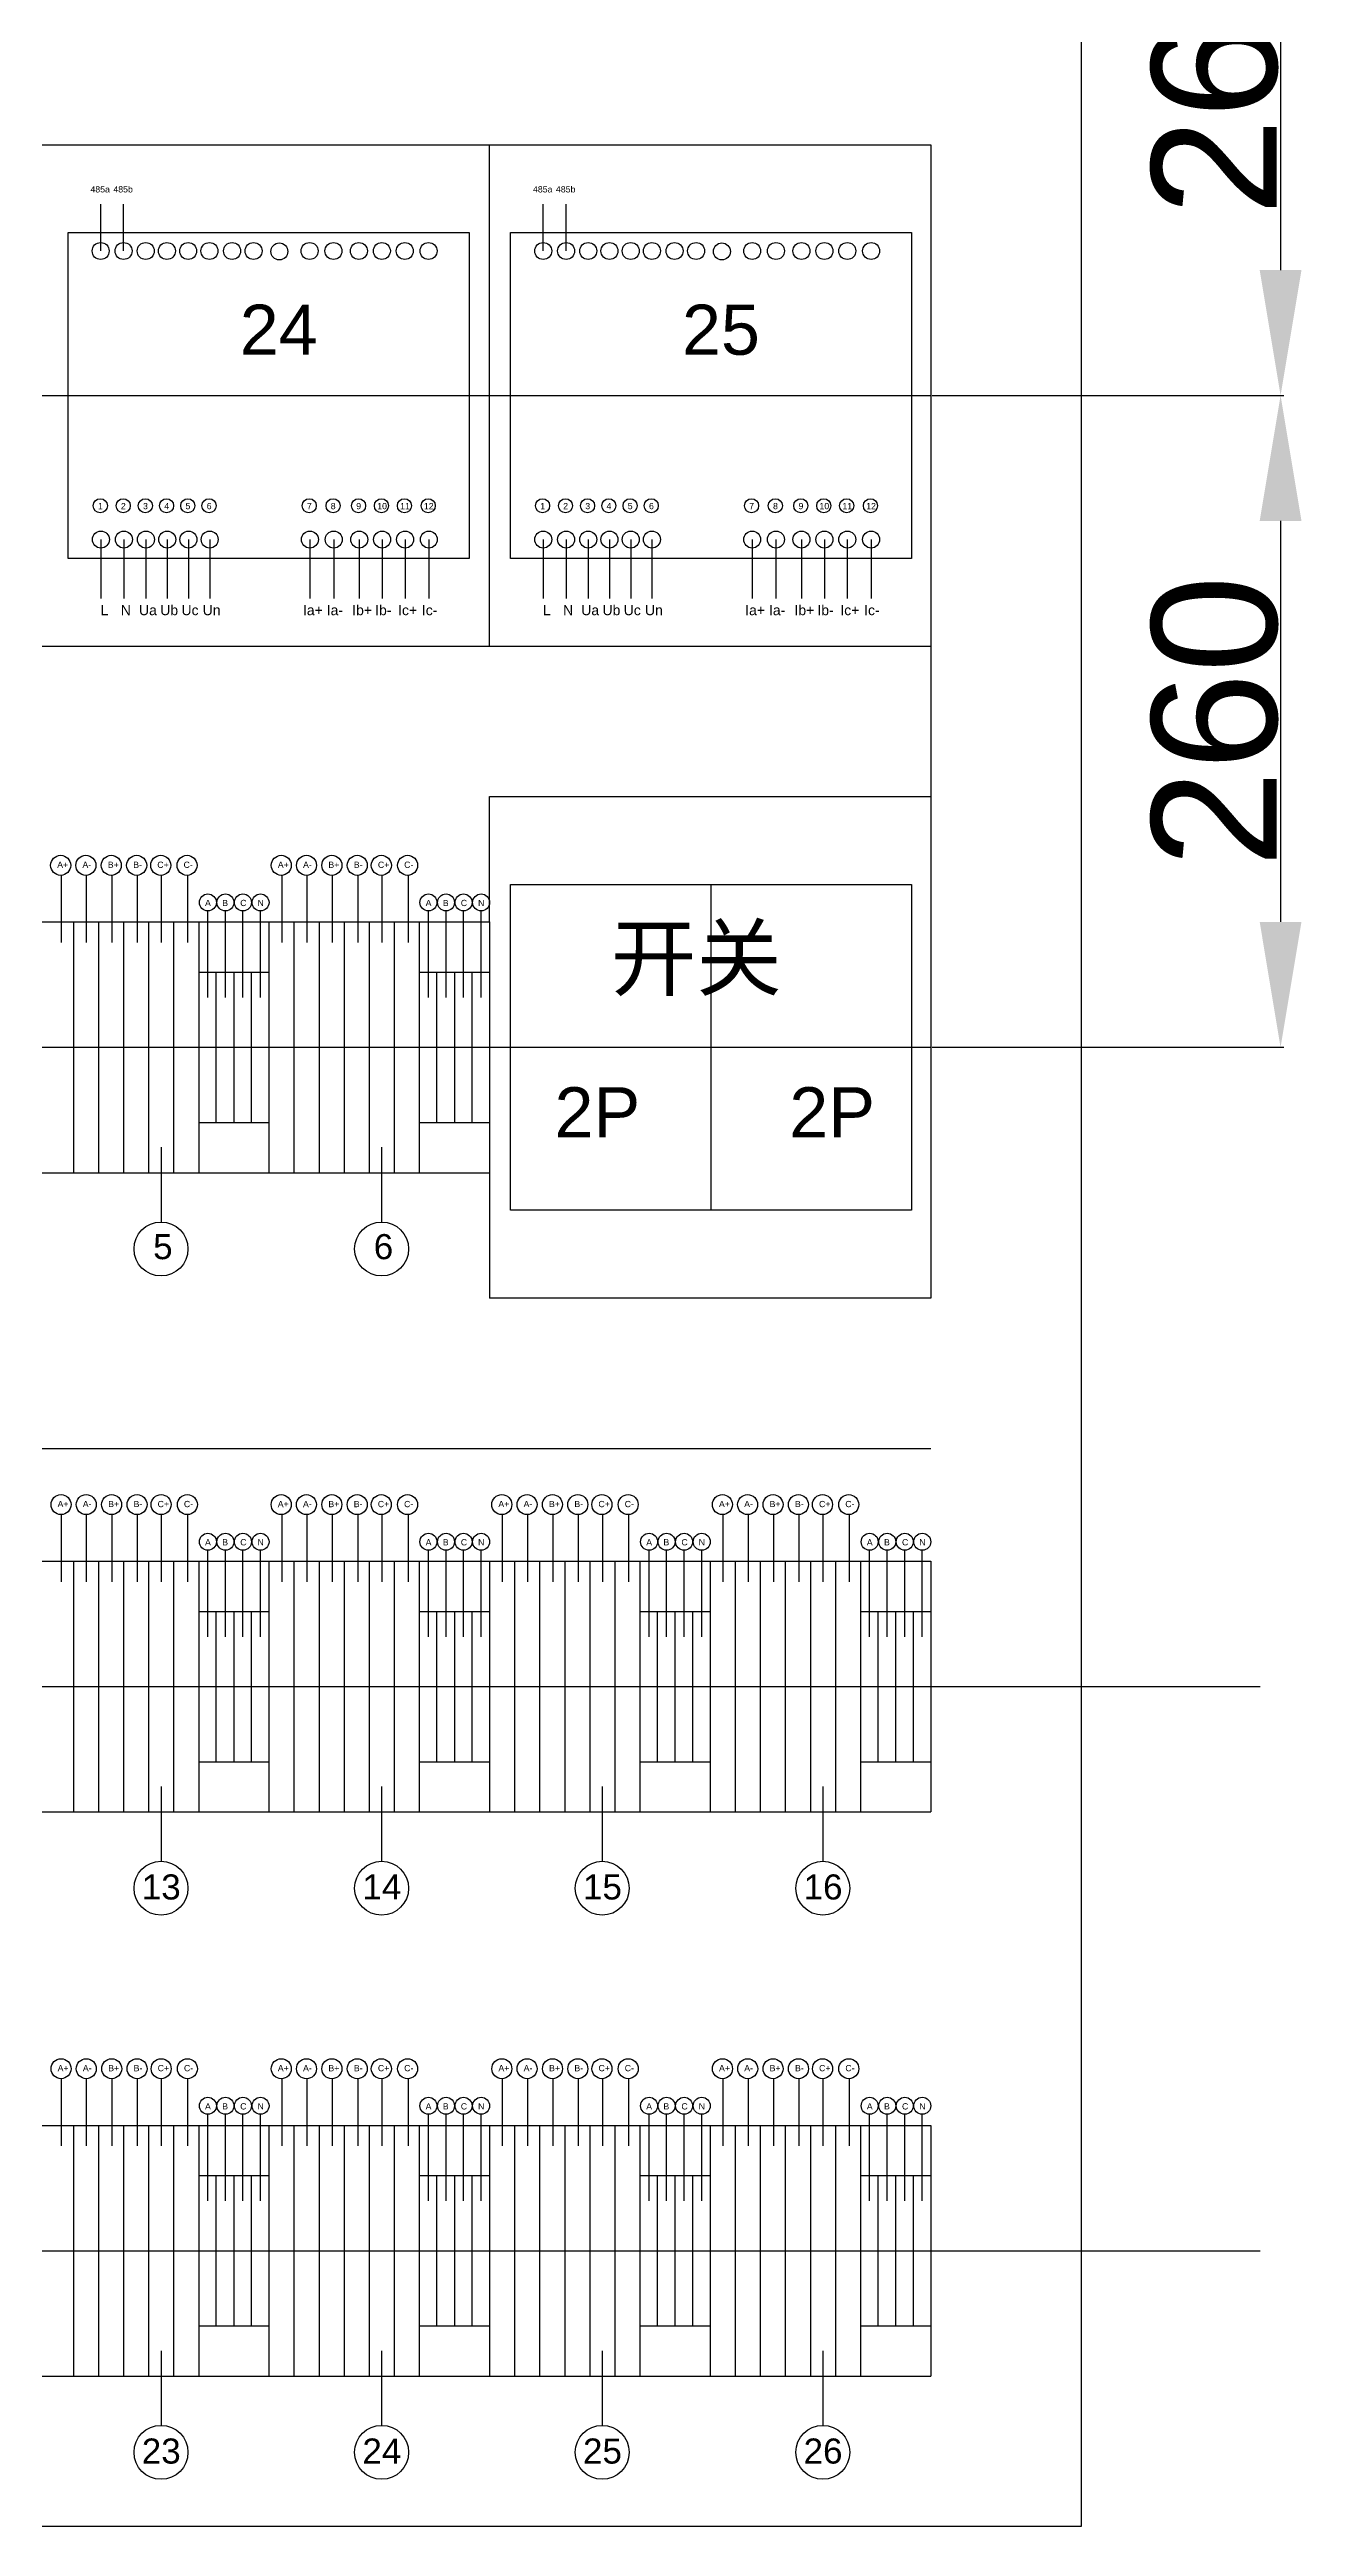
# Model space of a CAD drawing. Header units: millimetres. Extents: x 4250 to 10506, y 600 to 2800.
# Drawn here: x 4892 to 5392, y 600 to 1588 of the extents above; entities that cross this region are included whole.
import ezdxf

# ---------------------------------------------------------------- set-up
doc = ezdxf.new("R2010")
doc.units = ezdxf.units.MM
doc.styles.get("Standard").update_dxf_attribs({"font": 'arial.ttf'})
doc.dimstyles.new('ISO-25', dxfattribs={"dimtxt": 2.5, "dimasz": 2.5, "dimexe": 1.25, "dimexo": 0.625, "dimtad": 1, "dimtxsty": 'Standard', "dimcen": 2.5, "dimadec": 0, "dimazin": 0, "dimtfac": 1, "dimtmove": 0, "dimatfit": 3, "dimfxl": 1, "dimarcsym": 0})

# ---------------------------------------------------------------- blocks, each defined once
blk = doc.blocks.new('*D8')
at = {"color": 0, "lineweight": -2, "transparency": 16777216}
for p, q in [((5244.35, 1709.81), (5384.56, 1709.81)), ((5383.31, 1659.81), (5383.31, 1499.81)), ((5244.35, 1449.81), (5384.56, 1449.81))]:
    blk.add_line(p, q, dxfattribs=at)
at = {"color": 0, "transparency": 16777216}
for points in [[(5374.98, 1659.81), (5391.64, 1659.81), (5383.31, 1709.81)], [(5374.98, 1499.81), (5391.64, 1499.81), (5383.31, 1449.81)]]:
    blk.add_solid(points, dxfattribs=at)
at = {"layer": 'Defpoints', "color": 0, "transparency": 16777216}
for p in [(5243.73, 1709.81), (5243.73, 1449.81), (5383.31, 1449.81)]:
    blk.add_point(p, dxfattribs=at)
at = {"color": 0, "transparency": 16777216, "insert": (5357.16, 1579.81), "char_height": 50, "attachment_point": 5, "rotation": 90}
blk.add_mtext('260', dxfattribs=at)
blk = doc.blocks.new('*D9')
at = {"color": 0, "lineweight": -2, "transparency": 16777216}
for p, q in [((5244.35, 1449.81), (5384.56, 1449.81)), ((5383.31, 1399.81), (5383.31, 1239.81)), ((5244.35, 1189.81), (5384.56, 1189.81))]:
    blk.add_line(p, q, dxfattribs=at)
at = {"color": 0, "transparency": 16777216}
for points in [[(5374.98, 1399.81), (5391.64, 1399.81), (5383.31, 1449.81)], [(5374.98, 1239.81), (5391.64, 1239.81), (5383.31, 1189.81)]]:
    blk.add_solid(points, dxfattribs=at)
at = {"layer": 'Defpoints', "color": 0, "transparency": 16777216}
for p in [(5243.73, 1449.81), (5243.73, 1189.81), (5383.31, 1189.81)]:
    blk.add_point(p, dxfattribs=at)
at = {"color": 0, "transparency": 16777216, "insert": (5357.16, 1319.81), "char_height": 50, "attachment_point": 5, "rotation": 90}
blk.add_mtext('260', dxfattribs=at)

msp = doc.modelspace()

# ---------------------------------------------------------------- linework, layer by layer
for p, q in [((5303.727, 2799.808), (5303.727, 599.808)), ((4363.727, 1549.808), (5243.727, 1549.808)), ((5067.727, 1349.808), (5067.727, 1549.808)), ((5243.727, 1549.808), (5243.727, 1349.808)), ((4912.628, 1507.452), (4912.628, 1526.142)), ((4921.777, 1507.452), (4921.777, 1526.142)), ((5089.162, 1507.452), (5089.162, 1526.142)), ((5098.311, 1507.452), (5098.311, 1526.142)), ((4899.641, 1384.808), (4899.641, 1514.808)), ((4899.641, 1514.808), (5059.641, 1514.808)), ((5059.641, 1514.808), (5059.641, 1384.808)), ((5076.053, 1384.808), (5076.053, 1514.808)), ((5076.053, 1514.808), (5236.053, 1514.808)), ((5236.053, 1514.808), (5236.053, 1384.808)), ((5067.727, 1399.808), (5067.727, 1499.808)), ((4363.727, 1449.808), (5243.727, 1449.808)), ((5059.641, 1384.808), (4899.641, 1384.808)), ((4912.736, 1392.362), (4912.736, 1368.782)), ((4921.885, 1392.362), (4921.885, 1368.782)), ((4930.696, 1392.362), (4930.696, 1368.782)), ((4939.167, 1392.362), (4939.167, 1368.782)), ((4947.639, 1392.362), (4947.639, 1368.782)), ((4956.11, 1392.362), (4956.11, 1368.782)), ((4996.096, 1392.362), (4996.096, 1368.782)), ((5005.584, 1392.362), (5005.584, 1368.782)), ((5015.749, 1392.362), (5015.749, 1368.782)), ((5024.899, 1392.362), (5024.899, 1368.782)), ((5034.048, 1392.362), (5034.048, 1368.782)), ((5043.536, 1392.362), (5043.536, 1368.782)), ((5236.053, 1384.808), (5076.053, 1384.808)), ((5089.162, 1392.362), (5089.162, 1368.782)), ((5098.311, 1392.362), (5098.311, 1368.782)), ((5107.122, 1392.362), (5107.122, 1368.782)), ((5115.593, 1392.362), (5115.593, 1368.782)), ((5124.065, 1392.362), (5124.065, 1368.782)), ((5132.536, 1392.362), (5132.536, 1368.782)), ((5172.521, 1392.362), (5172.521, 1368.782)), ((5182.01, 1392.362), (5182.01, 1368.782)), ((5192.175, 1392.362), (5192.175, 1368.782)), ((5201.324, 1392.362), (5201.324, 1368.782)), ((5210.474, 1392.362), (5210.474, 1368.782)), ((5219.962, 1392.362), (5219.962, 1368.782)), ((4363.727, 1349.808), (5243.727, 1349.808)), ((4896.831, 1258.41), (4896.831, 1231.652)), ((4906.89, 1258.41), (4906.89, 1231.652)), ((4917.019, 1258.41), (4917.019, 1231.652)), ((4927.148, 1258.41), (4927.148, 1231.652)), ((4936.751, 1258.41), (4936.751, 1231.652)), ((4947.23, 1258.41), (4947.23, 1231.652)), ((4984.831, 1258.41), (4984.831, 1231.652)), ((4994.89, 1258.41), (4994.89, 1231.652)), ((5005.019, 1258.41), (5005.019, 1231.652)), ((5015.148, 1258.41), (5015.148, 1231.652)), ((5024.751, 1258.41), (5024.751, 1231.652)), ((5035.23, 1258.41), (5035.23, 1231.652)), ((5076.053, 1124.808), (5076.053, 1254.808)), ((5076.053, 1254.808), (5236.053, 1254.808)), ((5236.053, 1254.808), (5236.053, 1124.808)), ((4901.727, 1239.808), (4901.727, 1139.808)), ((4911.727, 1239.808), (4911.727, 1139.808)), ((4921.727, 1239.808), (4921.727, 1139.808)), ((4931.727, 1239.808), (4931.727, 1139.808)), ((4941.727, 1239.808), (4941.727, 1139.808)), ((4951.727, 1239.808), (4951.727, 1139.808)), ((4989.727, 1239.808), (4989.727, 1139.808)), ((4999.727, 1239.808), (4999.727, 1139.808)), ((5009.727, 1239.808), (5009.727, 1139.808)), ((5019.727, 1239.808), (5019.727, 1139.808)), ((5029.727, 1239.808), (5029.727, 1139.808)), ((5039.727, 1239.808), (5039.727, 1139.808)), ((4363.727, 1189.808), (5243.727, 1189.808)), ((5236.053, 1124.808), (5076.053, 1124.808)), ((4363.727, 1029.808), (5243.727, 1029.808)), ((4896.831, 1003.41), (4896.831, 976.652)), ((4906.89, 1003.41), (4906.89, 976.652)), ((4917.019, 1003.41), (4917.019, 976.652)), ((4927.148, 1003.41), (4927.148, 976.652)), ((4936.751, 1003.41), (4936.751, 976.652)), ((4947.23, 1003.41), (4947.23, 976.652)), ((4984.831, 1003.41), (4984.831, 976.652)), ((4994.89, 1003.41), (4994.89, 976.652)), ((5005.019, 1003.41), (5005.019, 976.652)), ((5015.148, 1003.41), (5015.148, 976.652)), ((5024.751, 1003.41), (5024.751, 976.652)), ((5035.23, 1003.41), (5035.23, 976.652)), ((5072.831, 1003.41), (5072.831, 976.652)), ((5082.89, 1003.41), (5082.89, 976.652)), ((5093.019, 1003.41), (5093.019, 976.652)), ((5103.148, 1003.41), (5103.148, 976.652)), ((5112.751, 1003.41), (5112.751, 976.652)), ((5123.23, 1003.41), (5123.23, 976.652)), ((5160.831, 1003.41), (5160.831, 976.652)), ((5170.89, 1003.41), (5170.89, 976.652)), ((5181.019, 1003.41), (5181.019, 976.652)), ((5191.148, 1003.41), (5191.148, 976.652)), ((5200.751, 1003.41), (5200.751, 976.652)), ((5211.23, 1003.41), (5211.23, 976.652)), ((4363.727, 984.808), (5243.727, 984.808)), ((4901.727, 984.808), (4901.727, 884.808)), ((4911.727, 984.808), (4911.727, 884.808)), ((4921.727, 984.808), (4921.727, 884.808)), ((4931.727, 984.808), (4931.727, 884.808)), ((4941.727, 984.808), (4941.727, 884.808)), ((4951.727, 984.808), (4951.727, 884.808)), ((4989.727, 984.808), (4989.727, 884.808)), ((4999.727, 984.808), (4999.727, 884.808)), ((5009.727, 984.808), (5009.727, 884.808)), ((5019.727, 984.808), (5019.727, 884.808)), ((5029.727, 984.808), (5029.727, 884.808)), ((5039.727, 984.808), (5039.727, 884.808)), ((5077.727, 984.808), (5077.727, 884.808)), ((5087.727, 984.808), (5087.727, 884.808)), ((5097.727, 984.808), (5097.727, 884.808)), ((5107.727, 984.808), (5107.727, 884.808)), ((5117.727, 984.808), (5117.727, 884.808)), ((5127.727, 984.808), (5127.727, 884.808)), ((5165.727, 984.808), (5165.727, 884.808)), ((5175.727, 984.808), (5175.727, 884.808)), ((5185.727, 984.808), (5185.727, 884.808)), ((5195.727, 984.808), (5195.727, 884.808)), ((5205.727, 984.808), (5205.727, 884.808)), ((5215.727, 984.808), (5215.727, 884.808)), ((4249.716, 934.808), (5375.12, 934.808)), ((4363.727, 884.808), (5243.727, 884.808)), ((4896.831, 778.41), (4896.831, 751.652)), ((4906.89, 778.41), (4906.89, 751.652)), ((4917.019, 778.41), (4917.019, 751.652)), ((4927.148, 778.41), (4927.148, 751.652)), ((4936.751, 778.41), (4936.751, 751.652)), ((4947.23, 778.41), (4947.23, 751.652)), ((4984.831, 778.41), (4984.831, 751.652)), ((4994.89, 778.41), (4994.89, 751.652)), ((5005.019, 778.41), (5005.019, 751.652)), ((5015.148, 778.41), (5015.148, 751.652)), ((5024.751, 778.41), (5024.751, 751.652)), ((5035.23, 778.41), (5035.23, 751.652)), ((5072.831, 778.41), (5072.831, 751.652)), ((5082.89, 778.41), (5082.89, 751.652)), ((5093.019, 778.41), (5093.019, 751.652)), ((5103.148, 778.41), (5103.148, 751.652)), ((5112.751, 778.41), (5112.751, 751.652)), ((5123.23, 778.41), (5123.23, 751.652)), ((5160.831, 778.41), (5160.831, 751.652)), ((5170.89, 778.41), (5170.89, 751.652)), ((5181.019, 778.41), (5181.019, 751.652)), ((5191.148, 778.41), (5191.148, 751.652)), ((5200.751, 778.41), (5200.751, 751.652)), ((5211.23, 778.41), (5211.23, 751.652)), ((4363.727, 759.808), (5243.727, 759.808)), ((4901.727, 759.808), (4901.727, 659.808)), ((4911.727, 759.808), (4911.727, 659.808)), ((4921.727, 759.808), (4921.727, 659.808)), ((4931.727, 759.808), (4931.727, 659.808)), ((4941.727, 759.808), (4941.727, 659.808)), ((4951.727, 759.808), (4951.727, 659.808)), ((4989.727, 759.808), (4989.727, 659.808)), ((4999.727, 759.808), (4999.727, 659.808)), ((5009.727, 759.808), (5009.727, 659.808)), ((5019.727, 759.808), (5019.727, 659.808)), ((5029.727, 759.808), (5029.727, 659.808)), ((5039.727, 759.808), (5039.727, 659.808)), ((5077.727, 759.808), (5077.727, 659.808)), ((5087.727, 759.808), (5087.727, 659.808)), ((5097.727, 759.808), (5097.727, 659.808)), ((5107.727, 759.808), (5107.727, 659.808)), ((5117.727, 759.808), (5117.727, 659.808)), ((5127.727, 759.808), (5127.727, 659.808)), ((5165.727, 759.808), (5165.727, 659.808)), ((5175.727, 759.808), (5175.727, 659.808)), ((5185.727, 759.808), (5185.727, 659.808)), ((5195.727, 759.808), (5195.727, 659.808)), ((5205.727, 759.808), (5205.727, 659.808)), ((5215.727, 759.808), (5215.727, 659.808)), ((4249.716, 709.808), (5375.12, 709.808)), ((4363.727, 709.808), (5243.727, 709.808)), ((4363.727, 659.808), (5243.727, 659.808)), ((5303.727, 599.808), (4303.727, 599.808))]:
    msp.add_line(p, q)
at = {"color": 1}
for p, q in [((4951.727, 1239.808), (4951.727, 1139.808)), ((4951.727, 1239.808), (4951.727, 1139.808)), ((4979.727, 1239.808), (4979.727, 1139.808)), ((5039.727, 1239.808), (5039.727, 1139.808)), ((5039.727, 1239.808), (5039.727, 1139.808)), ((5067.727, 1239.808), (5067.727, 1139.808)), ((4951.727, 984.808), (4951.727, 884.808)), ((4951.727, 984.808), (4951.727, 884.808)), ((4979.727, 984.808), (4979.727, 884.808)), ((5039.727, 984.808), (5039.727, 884.808)), ((5039.727, 984.808), (5039.727, 884.808)), ((5067.727, 984.808), (5067.727, 884.808)), ((5127.727, 984.808), (5127.727, 884.808)), ((5127.727, 984.808), (5127.727, 884.808)), ((5155.727, 984.808), (5155.727, 884.808)), ((5215.727, 984.808), (5215.727, 884.808)), ((5215.727, 984.808), (5215.727, 884.808)), ((5243.727, 984.808), (5243.727, 884.808)), ((4951.727, 759.808), (4951.727, 659.808)), ((4951.727, 759.808), (4951.727, 659.808)), ((4979.727, 759.808), (4979.727, 659.808)), ((5039.727, 759.808), (5039.727, 659.808)), ((5039.727, 759.808), (5039.727, 659.808)), ((5067.727, 759.808), (5067.727, 659.808)), ((5127.727, 759.808), (5127.727, 659.808)), ((5127.727, 759.808), (5127.727, 659.808)), ((5155.727, 759.808), (5155.727, 659.808)), ((5215.727, 759.808), (5215.727, 659.808)), ((5215.727, 759.808), (5215.727, 659.808)), ((5243.727, 759.808), (5243.727, 659.808))]:
    msp.add_line(p, q, dxfattribs=at)
for centre, radius in [((4912.628, 1507.452), 3.389), ((4921.777, 1507.452), 3.389), ((4930.587, 1507.452), 3.389), ((4939.059, 1507.452), 3.389), ((4947.53, 1507.452), 3.389), ((4956.002, 1507.452), 3.389), ((4965.033, 1507.452), 3.389), ((4973.61, 1507.452), 3.389), ((4983.903, 1507.28), 3.389), ((4995.987, 1507.452), 3.389), ((5005.475, 1507.452), 3.389), ((5015.641, 1507.452), 3.389), ((5024.79, 1507.452), 3.389), ((5033.939, 1507.452), 3.389), ((5043.427, 1507.452), 3.389), ((5089.162, 1507.452), 3.389), ((5098.311, 1507.452), 3.389), ((5107.122, 1507.452), 3.389), ((5115.593, 1507.452), 3.389), ((5124.065, 1507.452), 3.389), ((5132.536, 1507.452), 3.389), ((5141.567, 1507.452), 3.389), ((5150.145, 1507.452), 3.389), ((5160.438, 1507.28), 3.389), ((5172.521, 1507.452), 3.389), ((5182.01, 1507.452), 3.389), ((5192.175, 1507.452), 3.389), ((5201.324, 1507.452), 3.389), ((5210.474, 1507.452), 3.389), ((5219.962, 1507.452), 3.389), ((4912.479, 1405.846), 2.807), ((4921.628, 1405.846), 2.807), ((4930.438, 1405.846), 2.807), ((4938.91, 1405.846), 2.807), ((4947.381, 1405.846), 2.807), ((4955.853, 1405.846), 2.807), ((4995.838, 1405.846), 2.807), ((5005.326, 1405.846), 2.807), ((5015.492, 1405.846), 2.807), ((5024.641, 1405.846), 2.807), ((5033.79, 1405.846), 2.807), ((5043.278, 1405.846), 2.807), ((5088.905, 1405.846), 2.807), ((5098.054, 1405.846), 2.807), ((5106.864, 1405.846), 2.807), ((5115.336, 1405.846), 2.807), ((5123.807, 1405.846), 2.807), ((5132.279, 1405.846), 2.807), ((5172.264, 1405.846), 2.807), ((5181.752, 1405.846), 2.807), ((5191.918, 1405.846), 2.807), ((5201.067, 1405.846), 2.807), ((5210.216, 1405.846), 2.807), ((5219.704, 1405.846), 2.807), ((4912.736, 1392.362), 3.389), ((4921.885, 1392.362), 3.389), ((4930.696, 1392.362), 3.389), ((4939.167, 1392.362), 3.389), ((4947.639, 1392.362), 3.389), ((4956.11, 1392.362), 3.389), ((4996.096, 1392.362), 3.389), ((5005.584, 1392.362), 3.389), ((5015.749, 1392.362), 3.389), ((5024.899, 1392.362), 3.389), ((5034.048, 1392.362), 3.389), ((5043.536, 1392.362), 3.389), ((5089.162, 1392.362), 3.389), ((5098.311, 1392.362), 3.389), ((5107.122, 1392.362), 3.389), ((5115.593, 1392.362), 3.389), ((5124.065, 1392.362), 3.389), ((5132.536, 1392.362), 3.389), ((5172.521, 1392.362), 3.389), ((5182.01, 1392.362), 3.389), ((5192.175, 1392.362), 3.389), ((5201.324, 1392.362), 3.389), ((5210.474, 1392.362), 3.389), ((5219.962, 1392.362), 3.389), ((4896.67, 1262.401), 3.991), ((4906.729, 1262.401), 3.991), ((4916.858, 1262.401), 3.991), ((4926.987, 1262.401), 3.991), ((4936.59, 1262.401), 3.991), ((4947.069, 1262.401), 3.991), ((4984.67, 1262.401), 3.991), ((4994.729, 1262.401), 3.991), ((5004.858, 1262.401), 3.991), ((5014.987, 1262.401), 3.991), ((5024.59, 1262.401), 3.991), ((5035.069, 1262.401), 3.991), ((4896.805, 1007.401), 3.991), ((4906.865, 1007.401), 3.991), ((4916.994, 1007.401), 3.991), ((4927.122, 1007.401), 3.991), ((4936.725, 1007.401), 3.991), ((4947.204, 1007.401), 3.991), ((4984.644, 1007.398), 3.991), ((4994.704, 1007.398), 3.991), ((5004.833, 1007.398), 3.991), ((5014.961, 1007.398), 3.991), ((5024.564, 1007.398), 3.991), ((5035.044, 1007.398), 3.991), ((5072.644, 1007.401), 3.991), ((5082.704, 1007.401), 3.991), ((5092.833, 1007.401), 3.991), ((5102.961, 1007.401), 3.991), ((5112.564, 1007.401), 3.991), ((5123.044, 1007.401), 3.991), ((5160.644, 1007.401), 3.991), ((5170.704, 1007.401), 3.991), ((5180.833, 1007.401), 3.991), ((5190.961, 1007.401), 3.991), ((5200.564, 1007.401), 3.991), ((5211.044, 1007.401), 3.991), ((4896.831, 782.401), 3.991), ((4906.89, 782.401), 3.991), ((4917.019, 782.401), 3.991), ((4927.148, 782.401), 3.991), ((4936.751, 782.401), 3.991), ((4947.23, 782.401), 3.991), ((4984.67, 782.398), 3.991), ((4994.729, 782.398), 3.991), ((5004.858, 782.398), 3.991), ((5014.987, 782.398), 3.991), ((5024.59, 782.398), 3.991), ((5035.069, 782.398), 3.991), ((5072.67, 782.401), 3.991), ((5082.729, 782.401), 3.991), ((5092.858, 782.401), 3.991), ((5102.987, 782.401), 3.991), ((5112.59, 782.401), 3.991), ((5123.069, 782.401), 3.991), ((5160.67, 782.401), 3.991), ((5170.729, 782.401), 3.991), ((5180.858, 782.401), 3.991), ((5190.987, 782.401), 3.991), ((5200.59, 782.401), 3.991), ((5211.069, 782.401), 3.991)]:
    msp.add_circle(centre, radius)
at = {"layer": 'Defpoints'}
for p, q in [((5243.727, 1349.808), (5243.727, 1089.808)), ((5067.727, 1289.808), (5243.727, 1289.808)), ((5067.727, 1239.808), (5067.727, 1289.808)), ((5243.727, 1289.808), (5243.727, 1089.808)), ((5156.053, 1254.808), (5156.053, 1124.808)), ((4539.727, 1239.808), (4979.727, 1239.808)), ((4627.727, 1239.808), (5067.727, 1239.808)), ((4955.389, 1209.651), (4955.389, 1244.208)), ((4962.389, 1209.651), (4962.389, 1244.208)), ((4969.389, 1209.651), (4969.389, 1244.208)), ((4976.389, 1209.651), (4976.389, 1244.208)), ((5043.389, 1209.651), (5043.389, 1244.208)), ((5050.389, 1209.651), (5050.389, 1244.208)), ((5057.389, 1209.651), (5057.389, 1244.208)), ((5064.389, 1209.651), (5064.389, 1244.208)), ((4951.727, 1219.808), (4979.727, 1219.808)), ((4958.727, 1159.808), (4958.727, 1219.808)), ((4965.727, 1219.808), (4965.727, 1159.808)), ((4972.727, 1219.808), (4972.727, 1159.808)), ((4979.727, 1219.808), (4979.727, 1159.808)), ((5039.727, 1219.808), (5067.727, 1219.808)), ((5046.727, 1159.808), (5046.727, 1219.808)), ((5053.727, 1219.808), (5053.727, 1159.808)), ((5060.727, 1219.808), (5060.727, 1159.808)), ((5067.727, 1219.808), (5067.727, 1159.808)), ((4951.727, 1159.808), (4979.727, 1159.808)), ((5039.727, 1159.808), (5067.727, 1159.808)), ((4936.697, 1149.922), (4936.697, 1120.134)), ((5024.697, 1149.922), (5024.697, 1120.134)), ((4539.727, 1139.808), (4979.727, 1139.808)), ((4627.727, 1139.808), (5067.727, 1139.808)), ((5067.727, 1139.808), (5067.727, 1089.808)), ((5243.727, 1089.808), (5067.727, 1089.808)), ((4955.389, 954.651), (4955.389, 989.208)), ((4962.389, 954.651), (4962.389, 989.208)), ((4969.389, 954.651), (4969.389, 989.208)), ((4976.389, 954.651), (4976.389, 989.208)), ((5043.389, 954.651), (5043.389, 989.208)), ((5050.389, 954.651), (5050.389, 989.208)), ((5057.389, 954.651), (5057.389, 989.208)), ((5064.389, 954.651), (5064.389, 989.208)), ((5131.389, 954.651), (5131.389, 989.208)), ((5138.389, 954.651), (5138.389, 989.208)), ((5145.389, 954.651), (5145.389, 989.208)), ((5152.389, 954.651), (5152.389, 989.208)), ((5219.389, 954.651), (5219.389, 989.208)), ((5226.389, 954.651), (5226.389, 989.208)), ((5233.389, 954.651), (5233.389, 989.208)), ((5240.389, 954.651), (5240.389, 989.208)), ((4951.727, 964.808), (4979.727, 964.808)), ((4958.727, 904.808), (4958.727, 964.808)), ((4965.727, 964.808), (4965.727, 904.808)), ((4972.727, 964.808), (4972.727, 904.808)), ((4979.727, 964.808), (4979.727, 904.808)), ((5039.727, 964.808), (5067.727, 964.808)), ((5046.727, 904.808), (5046.727, 964.808)), ((5053.727, 964.808), (5053.727, 904.808)), ((5060.727, 964.808), (5060.727, 904.808)), ((5067.727, 964.808), (5067.727, 904.808)), ((5127.727, 964.808), (5155.727, 964.808)), ((5134.727, 904.808), (5134.727, 964.808)), ((5141.727, 964.808), (5141.727, 904.808)), ((5148.727, 964.808), (5148.727, 904.808)), ((5155.727, 964.808), (5155.727, 904.808)), ((5215.727, 964.808), (5243.727, 964.808)), ((5222.727, 904.808), (5222.727, 964.808)), ((5229.727, 964.808), (5229.727, 904.808)), ((5236.727, 964.808), (5236.727, 904.808)), ((5243.727, 964.808), (5243.727, 904.808)), ((4951.727, 904.808), (4979.727, 904.808)), ((5039.727, 904.808), (5067.727, 904.808)), ((5127.727, 904.808), (5155.727, 904.808)), ((5215.727, 904.808), (5243.727, 904.808)), ((4936.697, 894.922), (4936.697, 865.134)), ((5024.697, 894.922), (5024.697, 865.134)), ((5112.697, 894.922), (5112.697, 865.134)), ((5200.697, 894.922), (5200.697, 865.134)), ((4955.389, 729.651), (4955.389, 764.208)), ((4962.389, 729.651), (4962.389, 764.208)), ((4969.389, 729.651), (4969.389, 764.208)), ((4976.389, 729.651), (4976.389, 764.208)), ((5043.389, 729.651), (5043.389, 764.208)), ((5050.389, 729.651), (5050.389, 764.208)), ((5057.389, 729.651), (5057.389, 764.208)), ((5064.389, 729.651), (5064.389, 764.208)), ((5131.389, 729.651), (5131.389, 764.208)), ((5138.389, 729.651), (5138.389, 764.208)), ((5145.389, 729.651), (5145.389, 764.208)), ((5152.389, 729.651), (5152.389, 764.208)), ((5219.389, 729.651), (5219.389, 764.208)), ((5226.389, 729.651), (5226.389, 764.208)), ((5233.389, 729.651), (5233.389, 764.208)), ((5240.389, 729.651), (5240.389, 764.208)), ((4951.727, 739.808), (4979.727, 739.808)), ((4958.727, 679.808), (4958.727, 739.808)), ((4965.727, 739.808), (4965.727, 679.808)), ((4972.727, 739.808), (4972.727, 679.808)), ((4979.727, 739.808), (4979.727, 679.808)), ((5039.727, 739.808), (5067.727, 739.808)), ((5046.727, 679.808), (5046.727, 739.808)), ((5053.727, 739.808), (5053.727, 679.808)), ((5060.727, 739.808), (5060.727, 679.808)), ((5067.727, 739.808), (5067.727, 679.808)), ((5127.727, 739.808), (5155.727, 739.808)), ((5134.727, 679.808), (5134.727, 739.808)), ((5141.727, 739.808), (5141.727, 679.808)), ((5148.727, 739.808), (5148.727, 679.808)), ((5155.727, 739.808), (5155.727, 679.808)), ((5215.727, 739.808), (5243.727, 739.808)), ((5222.727, 679.808), (5222.727, 739.808)), ((5229.727, 739.808), (5229.727, 679.808)), ((5236.727, 739.808), (5236.727, 679.808)), ((5243.727, 739.808), (5243.727, 679.808)), ((4951.727, 679.808), (4979.727, 679.808)), ((5039.727, 679.808), (5067.727, 679.808)), ((5127.727, 679.808), (5155.727, 679.808)), ((5215.727, 679.808), (5243.727, 679.808)), ((4936.697, 669.922), (4936.697, 640.134)), ((5024.697, 669.922), (5024.697, 640.134)), ((5112.697, 669.922), (5112.697, 640.134)), ((5200.697, 669.922), (5200.697, 640.134))]:
    msp.add_line(p, q, dxfattribs=at)
for centre, radius in [((4955.389, 1247.596), 3.388), ((4962.389, 1247.596), 3.388), ((4969.389, 1247.596), 3.388), ((4976.389, 1247.596), 3.388), ((5043.389, 1247.596), 3.388), ((5050.389, 1247.596), 3.388), ((5057.389, 1247.596), 3.388), ((5064.389, 1247.596), 3.388), ((4936.697, 1109.382), 10.752), ((5024.697, 1109.382), 10.752), ((4955.389, 992.596), 3.388), ((4962.389, 992.596), 3.388), ((4969.389, 992.596), 3.388), ((4976.389, 992.596), 3.388), ((5043.389, 992.596), 3.388), ((5050.389, 992.596), 3.388), ((5057.389, 992.596), 3.388), ((5064.389, 992.596), 3.388), ((5131.389, 992.596), 3.388), ((5138.389, 992.596), 3.388), ((5145.389, 992.596), 3.388), ((5152.389, 992.596), 3.388), ((5219.389, 992.596), 3.388), ((5226.389, 992.596), 3.388), ((5233.389, 992.596), 3.388), ((5240.389, 992.596), 3.388), ((4936.697, 854.382), 10.752), ((5024.697, 854.382), 10.752), ((5112.697, 854.382), 10.752), ((5200.697, 854.382), 10.752), ((4955.389, 767.596), 3.388), ((4962.389, 767.596), 3.388), ((4969.389, 767.596), 3.388), ((4976.389, 767.596), 3.388), ((5043.389, 767.596), 3.388), ((5050.389, 767.596), 3.388), ((5057.389, 767.596), 3.388), ((5064.389, 767.596), 3.388), ((5131.389, 767.596), 3.388), ((5138.389, 767.596), 3.388), ((5145.389, 767.596), 3.388), ((5152.389, 767.596), 3.388), ((5219.389, 767.596), 3.388), ((5226.389, 767.596), 3.388), ((5233.389, 767.596), 3.388), ((5240.389, 767.596), 3.388), ((4936.697, 629.382), 10.752), ((5024.697, 629.382), 10.752), ((5112.697, 629.382), 10.752), ((5200.697, 629.382), 10.752)]:
    msp.add_circle(centre, radius, dxfattribs=at)

# ---------------------------------------------------------------- texts
at = {"attachment_point": 1}
for s, width, insert, char_height in [('485a', 6.08527, (4908.545, 1533.305), 2.5), ('485b', 6.08527, (4917.694, 1533.305), 2.5), ('485a', 6.08527, (5085.079, 1533.305), 2.5), ('485b', 6.08527, (5094.228, 1533.305), 2.5), ('24', 33.94934, (4968.112, 1486.051), 20), ('25', 33.94934, (5144.524, 1486.051), 20), ('1', 3.30507, (4911.56, 1406.954), 2.5), ('2', 3.30507, (4920.709, 1406.954), 2.5), ('3', 3.30507, (4929.52, 1406.954), 2.5), ('4', 3.30507, (4937.991, 1406.954), 2.5), ('5', 3.30507, (4946.463, 1406.954), 2.5), ('6', 3.30507, (4954.934, 1406.954), 2.5), ('7', 3.30507, (4994.919, 1406.954), 2.5), ('8', 3.30507, (5004.407, 1406.954), 2.5), ('9', 3.30507, (5014.573, 1406.954), 2.5), ('10', 3.30507, (5022.946, 1406.954), 2.5), ('11', 3.30507, (5032.095, 1406.954), 2.5), ('12', 3.30507, (5041.583, 1406.954), 2.5), ('1', 3.30507, (5087.986, 1406.954), 2.5), ('2', 3.30507, (5097.135, 1406.954), 2.5), ('3', 3.30507, (5105.946, 1406.954), 2.5), ('4', 3.30507, (5114.417, 1406.954), 2.5), ('5', 3.30507, (5122.888, 1406.954), 2.5), ('6', 3.30507, (5131.36, 1406.954), 2.5), ('7', 3.30507, (5171.345, 1406.954), 2.5), ('8', 3.30507, (5180.833, 1406.954), 2.5), ('9', 3.30507, (5190.999, 1406.954), 2.5), ('10', 3.30507, (5199.372, 1406.954), 2.5), ('11', 3.30507, (5208.521, 1406.954), 2.5), ('12', 3.30507, (5218.009, 1406.954), 2.5), ('L', 6.08527, (4912.595, 1366.183), 4), ('N', 6.08527, (4920.644, 1366.183), 4), ('Ua', 6.08527, (4927.912, 1366.183), 4), ('Ub', 6.08527, (4936.384, 1366.183), 4), ('Uc', 6.08527, (4944.855, 1366.183), 4), ('Un', 6.08527, (4953.327, 1366.183), 4), ('Ia+', 6.08527, (4993.312, 1366.183), 4), ('Ia-', 6.08527, (5002.8, 1366.183), 4), ('Ib+', 6.08527, (5012.966, 1366.183), 4), ('Ib-', 6.08527, (5022.115, 1366.183), 4), ('Ic+', 6.08527, (5031.264, 1366.183), 4), ('Ic-', 6.08527, (5040.752, 1366.183), 4), ('L', 6.08527, (5089.021, 1366.183), 4), ('N', 6.08527, (5097.069, 1366.183), 4), ('Ua', 6.08527, (5104.338, 1366.183), 4), ('Ub', 6.08527, (5112.81, 1366.183), 4), ('Uc', 6.08527, (5121.281, 1366.183), 4), ('Un', 6.08527, (5129.753, 1366.183), 4), ('Ia+', 6.08527, (5169.738, 1366.183), 4), ('Ia-', 6.08527, (5179.226, 1366.183), 4), ('Ib+', 6.08527, (5189.392, 1366.183), 4), ('Ib-', 6.08527, (5198.541, 1366.183), 4), ('Ic+', 6.08527, (5207.69, 1366.183), 4), ('Ic-', 6.08527, (5217.178, 1366.183), 4), ('A+', 7.77997, (4895.295, 1263.887), 2.5), ('A-', 7.77997, (4905.354, 1263.887), 2.5), ('B+', 7.77997, (4915.483, 1263.887), 2.5), ('B-', 7.77997, (4925.612, 1263.887), 2.5), ('C+', 7.77997, (4935.215, 1263.887), 2.5), ('C-', 7.77997, (4945.694, 1263.887), 2.5), ('A+', 7.77997, (4983.295, 1263.887), 2.5), ('A-', 7.77997, (4993.354, 1263.887), 2.5), ('B+', 7.77997, (5003.483, 1263.887), 2.5), ('B-', 7.77997, (5013.612, 1263.887), 2.5), ('C+', 7.77997, (5023.215, 1263.887), 2.5), ('C-', 7.77997, (5033.694, 1263.887), 2.5), ('A+', 7.77997, (4895.43, 1008.887), 2.5), ('A-', 7.77997, (4905.49, 1008.887), 2.5), ('B+', 7.77997, (4915.619, 1008.887), 2.5), ('B-', 7.77997, (4925.747, 1008.887), 2.5), ('C+', 7.77997, (4935.35, 1008.887), 2.5), ('C-', 7.77997, (4945.829, 1008.887), 2.5), ('A+', 7.77997, (4983.269, 1008.883), 2.5), ('A-', 7.77997, (4993.329, 1008.883), 2.5), ('B+', 7.77997, (5003.458, 1008.883), 2.5), ('B-', 7.77997, (5013.586, 1008.883), 2.5), ('C+', 7.77997, (5023.189, 1008.883), 2.5), ('C-', 7.77997, (5033.668, 1008.883), 2.5), ('A+', 7.77997, (5071.269, 1008.887), 2.5), ('A-', 7.77997, (5081.329, 1008.887), 2.5), ('B+', 7.77997, (5091.458, 1008.887), 2.5), ('B-', 7.77997, (5101.586, 1008.887), 2.5), ('C+', 7.77997, (5111.189, 1008.887), 2.5), ('C-', 7.77997, (5121.668, 1008.887), 2.5), ('A+', 7.77997, (5159.269, 1008.887), 2.5), ('A-', 7.77997, (5169.329, 1008.887), 2.5), ('B+', 7.77997, (5179.458, 1008.887), 2.5), ('B-', 7.77997, (5189.586, 1008.887), 2.5), ('C+', 7.77997, (5199.189, 1008.887), 2.5), ('C-', 7.77997, (5209.668, 1008.887), 2.5), ('A+', 7.77997, (4895.456, 783.887), 2.5), ('A-', 7.77997, (4905.515, 783.887), 2.5), ('B+', 7.77997, (4915.644, 783.887), 2.5), ('B-', 7.77997, (4925.773, 783.887), 2.5), ('C+', 7.77997, (4935.375, 783.887), 2.5), ('C-', 7.77997, (4945.855, 783.887), 2.5), ('A+', 7.77997, (4983.295, 783.883), 2.5), ('A-', 7.77997, (4993.354, 783.883), 2.5), ('B+', 7.77997, (5003.483, 783.883), 2.5), ('B-', 7.77997, (5013.612, 783.883), 2.5), ('C+', 7.77997, (5023.215, 783.883), 2.5), ('C-', 7.77997, (5033.694, 783.883), 2.5), ('A+', 7.77997, (5071.295, 783.887), 2.5), ('A-', 7.77997, (5081.354, 783.887), 2.5), ('B+', 7.77997, (5091.483, 783.887), 2.5), ('B-', 7.77997, (5101.612, 783.887), 2.5), ('C+', 7.77997, (5111.215, 783.887), 2.5), ('C-', 7.77997, (5121.694, 783.887), 2.5), ('A+', 7.77997, (5159.295, 783.887), 2.5), ('A-', 7.77997, (5169.354, 783.887), 2.5), ('B+', 7.77997, (5179.483, 783.887), 2.5), ('B-', 7.77997, (5189.612, 783.887), 2.5), ('C+', 7.77997, (5199.215, 783.887), 2.5), ('C-', 7.77997, (5209.694, 783.887), 2.5)]:
    msp.add_mtext_dynamic_manual_height_columns(s, width=width, gutter_width=12.5, heights=[0], dxfattribs=dict(at, insert=insert, char_height=char_height))
at = {"layer": 'Defpoints', "attachment_point": 1}
for s, width, insert, char_height in [('A', 5.05879, (4954.257, 1248.638), 2.5), ('B', 5.05879, (4961.112, 1248.638), 2.5), ('C', 5.05879, (4968.289, 1248.638), 2.5), ('N', 5.05879, (4975.19, 1248.638), 2.5), ('A', 5.05879, (5042.257, 1248.638), 2.5), ('B', 5.05879, (5049.112, 1248.638), 2.5), ('C', 5.05879, (5056.289, 1248.638), 2.5), ('N', 5.05879, (5063.19, 1248.638), 2.5), ('{\\fSimSun|b0|i0|c134|p2;开关}', 76.0806, (5116.125, 1238.051), 25), ('2P', 48.72068, (5093.685, 1173.89), 20), ('2P', 48.72068, (5187.332, 1173.89), 20), ('5', 13.87061, (4933.559, 1115.302), 10), ('6', 13.87061, (5021.559, 1115.302), 10), ('A', 5.05879, (4954.257, 993.638), 2.5), ('B', 5.05879, (4961.112, 993.638), 2.5), ('C', 5.05879, (4968.289, 993.638), 2.5), ('N', 5.05879, (4975.19, 993.638), 2.5), ('A', 5.05879, (5042.257, 993.638), 2.5), ('B', 5.05879, (5049.112, 993.638), 2.5), ('C', 5.05879, (5056.289, 993.638), 2.5), ('N', 5.05879, (5063.19, 993.638), 2.5), ('A', 5.05879, (5130.257, 993.638), 2.5), ('B', 5.05879, (5137.112, 993.638), 2.5), ('C', 5.05879, (5144.289, 993.638), 2.5), ('N', 5.05879, (5151.19, 993.638), 2.5), ('A', 5.05879, (5218.257, 993.638), 2.5), ('B', 5.05879, (5225.112, 993.638), 2.5), ('C', 5.05879, (5232.289, 993.638), 2.5), ('N', 5.05879, (5239.19, 993.638), 2.5), ('13', 13.87061, (4929.025, 859.893), 10), ('14', 13.87061, (5017.025, 859.893), 10), ('15', 13.87061, (5105.025, 859.893), 10), ('16', 13.87061, (5193.025, 859.893), 10), ('A', 5.05879, (4954.257, 768.638), 2.5), ('B', 5.05879, (4961.112, 768.638), 2.5), ('C', 5.05879, (4968.289, 768.638), 2.5), ('N', 5.05879, (4975.19, 768.638), 2.5), ('A', 5.05879, (5042.257, 768.638), 2.5), ('B', 5.05879, (5049.112, 768.638), 2.5), ('C', 5.05879, (5056.289, 768.638), 2.5), ('N', 5.05879, (5063.19, 768.638), 2.5), ('A', 5.05879, (5130.257, 768.638), 2.5), ('B', 5.05879, (5137.112, 768.638), 2.5), ('C', 5.05879, (5144.289, 768.638), 2.5), ('N', 5.05879, (5151.19, 768.638), 2.5), ('A', 5.05879, (5218.257, 768.638), 2.5), ('B', 5.05879, (5225.112, 768.638), 2.5), ('C', 5.05879, (5232.289, 768.638), 2.5), ('N', 5.05879, (5239.19, 768.638), 2.5), ('23', 13.87061, (4929.025, 634.893), 10), ('24', 13.87061, (5017.025, 634.893), 10), ('25', 13.87061, (5105.025, 634.893), 10), ('26', 13.87061, (5193.025, 634.893), 10)]:
    msp.add_mtext_dynamic_manual_height_columns(s, width=width, gutter_width=12.5, heights=[0], dxfattribs=dict(at, insert=insert, char_height=char_height))

# ---------------------------------------------------------------- dimensions: what is measured, and where the dimension line sits
at = {"color": 3}
for base, p1, p2, picture, middle in [((5383.311, 1449.808), (5243.727, 1709.808), (5243.727, 1449.808), '*D8', (5357.158, 1579.808)), ((5383.311, 1189.808), (5243.727, 1449.808), (5243.727, 1189.808), '*D9', (5357.158, 1319.808))]:
    dim = msp.add_linear_dim(base=base, p1=p1, p2=p2, angle=90, dimstyle='ISO-25', override={"dimtxt": 50, "dimasz": 50, "dimtmove": 1}, dxfattribs=at)
    dim.commit()
    dim.dimension.update_dxf_attribs({"geometry": picture, "text_midpoint": middle})

doc.saveas('drawing.dxf')
